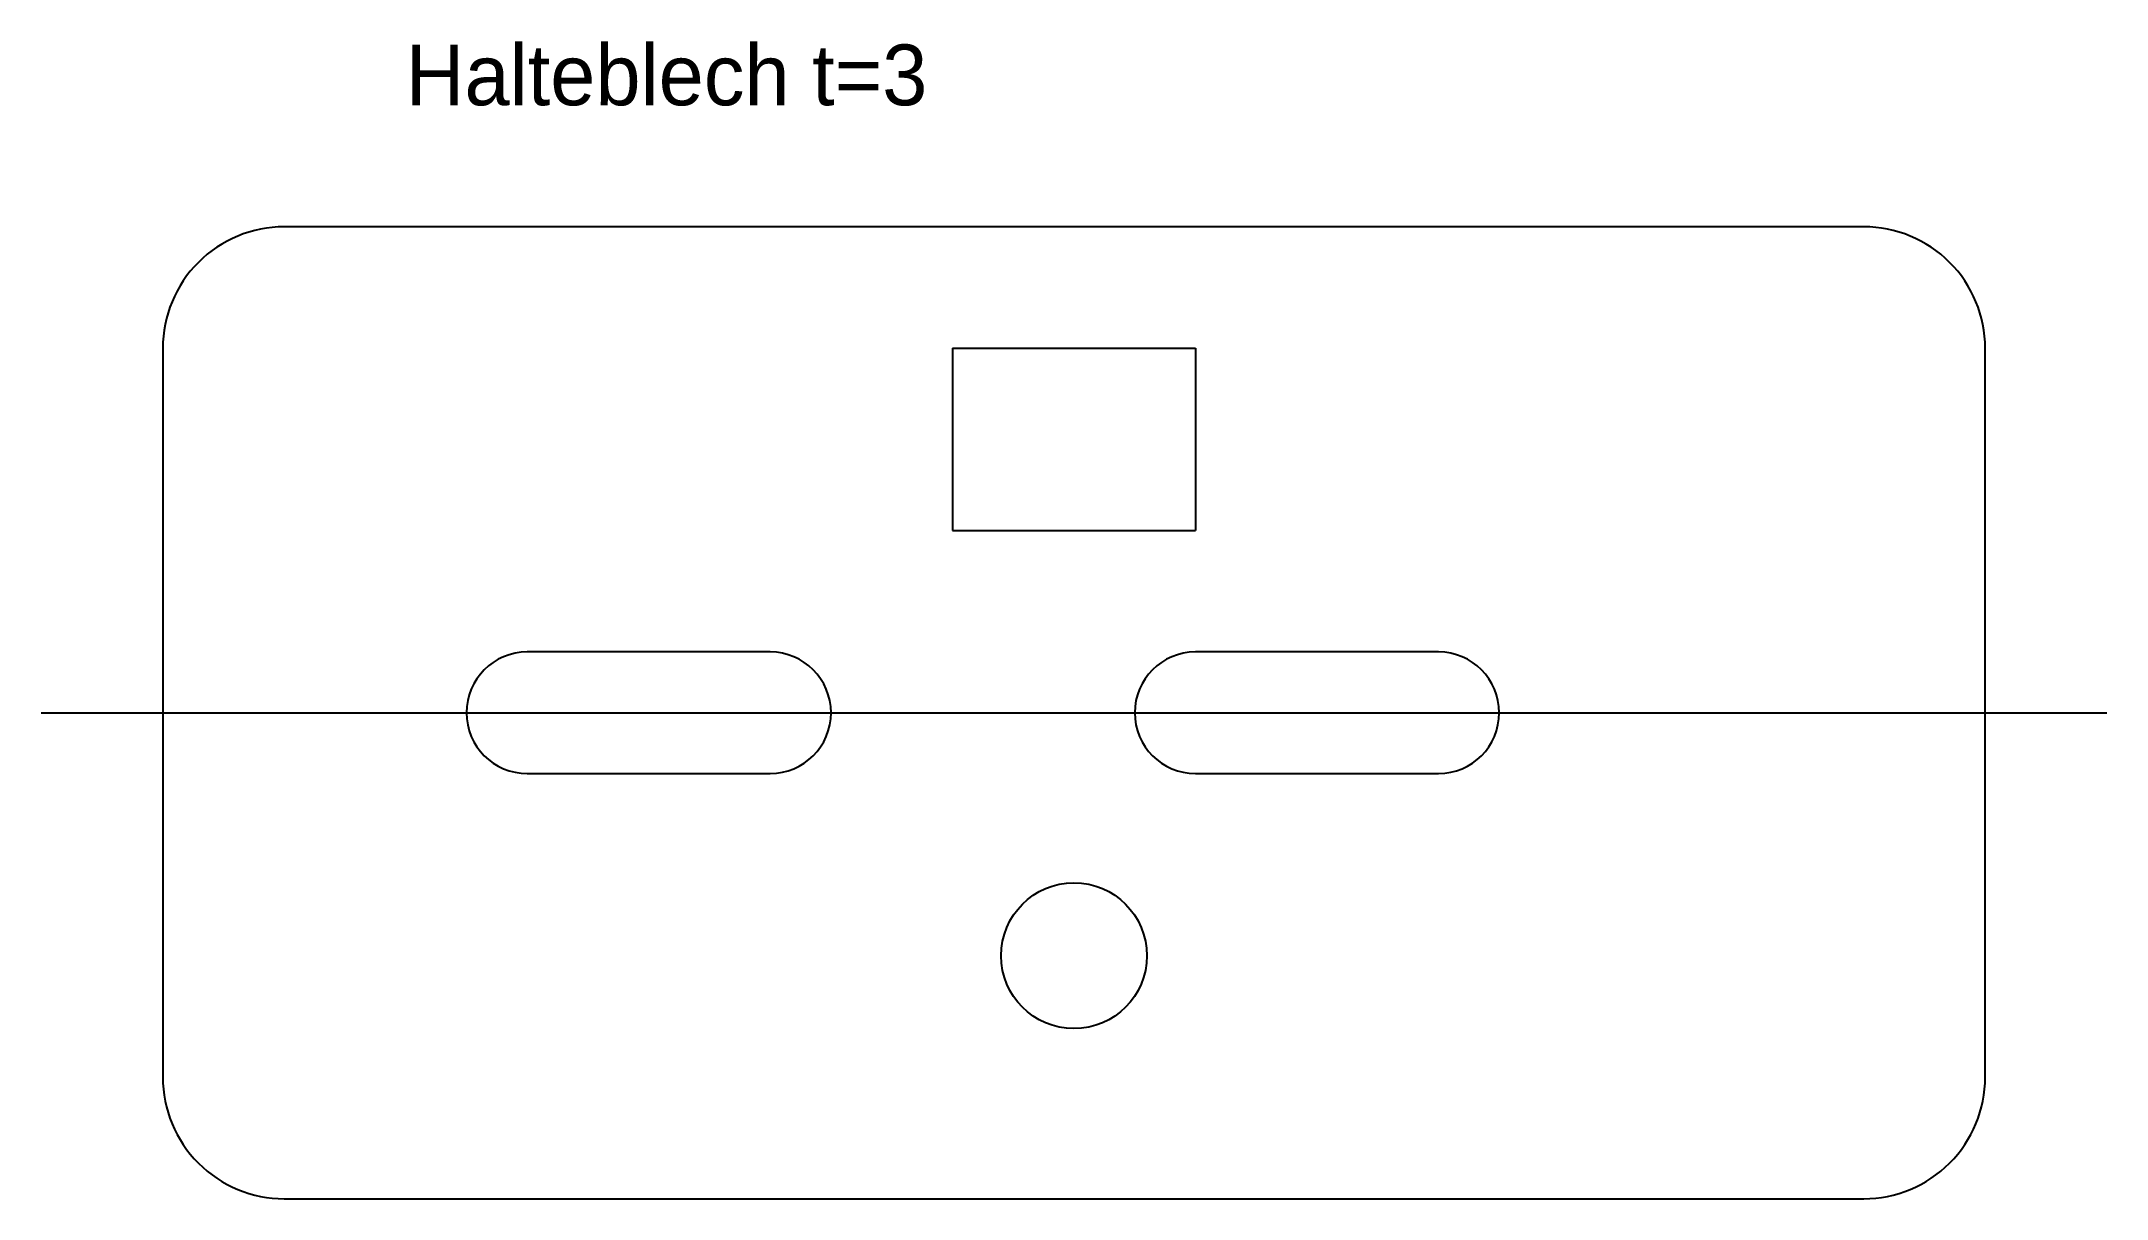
# Model space of a CAD drawing. Header units: millimetres. Extents: x -10 to 160, y 0 to 95.
import ezdxf

# ---------------------------------------------------------------- set-up
doc = ezdxf.new("R2010")
doc.units = ezdxf.units.MM
doc.layers.add('BEMASSUNG', color=3, linetype='Continuous')
doc.layers.add('HILFSLINIE', color=1, linetype='Continuous')

msp = doc.modelspace()

# ---------------------------------------------------------------- linework, layer by layer
for p, q in [((65, 70), (65, 55)), ((65, 70), (85, 70)), ((85, 70), (85, 55)), ((65, 55), (85, 55))]:
    msp.add_line(p, q)
for points in [[(10, 0), (140, 0, 0.414214), (150, 10), (150, 70, 0.414214), (140, 80), (10, 80, 0.414214), (0, 70), (0, 10, 0.414214)], [(30, 35), (50, 35, 1), (50, 45), (30, 45, 1)], [(85, 35), (105, 35, 1), (105, 45), (85, 45, 1)]]:
    msp.add_lwpolyline(points, format="xyb", close=True)
msp.add_circle((75, 20), 6)
at = {"layer": 'HILFSLINIE'}
msp.add_line((-10, 40), (160, 40), dxfattribs=at)

# ---------------------------------------------------------------- texts
at = {"layer": 'BEMASSUNG'}
msp.add_text('Halteblech t=3', height=5, dxfattribs=at).set_placement((20, 90))

doc.saveas('drawing.dxf')
